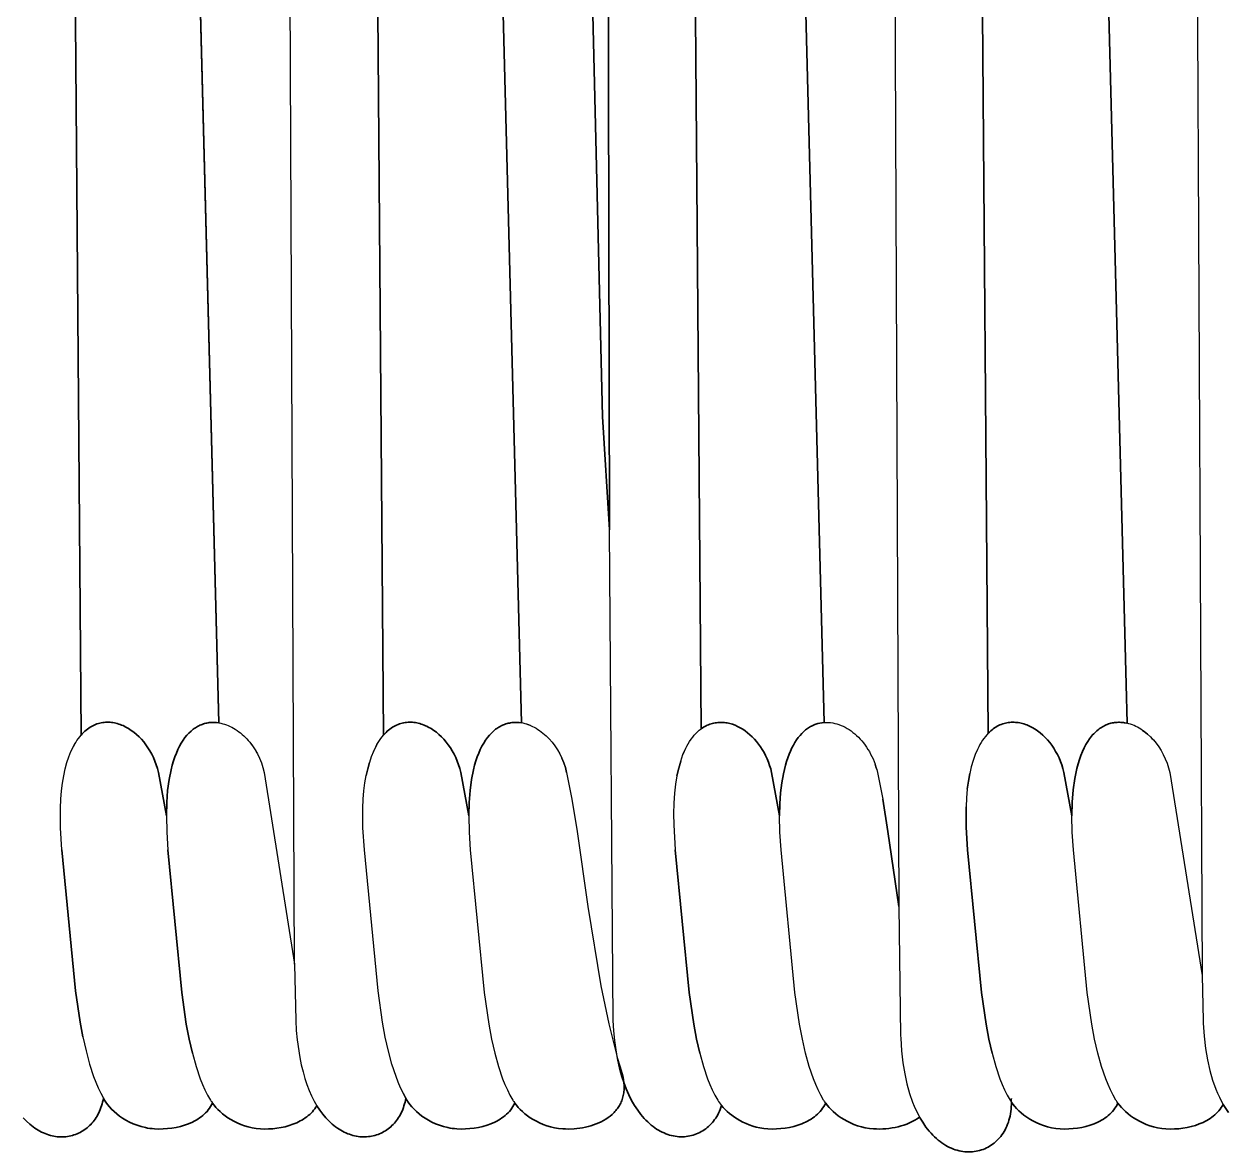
# Model space of a CAD drawing. Header units: millimetres. Extents: x 0 to 1881, y -1115 to 723.
# Drawn here: x 1607.8 to 1683.3, y -1090.5 to -1019.7 of the extents above; entities that cross this region are included whole.
import ezdxf

# ---------------------------------------------------------------- set-up
doc = ezdxf.new("R2010")
doc.units = ezdxf.units.MM
doc.layers.add('Blocks', color=7, linetype='Continuous')
doc.layers.add('Blocks$Inner', color=7, linetype='Continuous', lineweight=25, true_color=0x007f00)
doc.layers.add('Blocks$Outline', color=7, linetype='Continuous', lineweight=35, true_color=0xff3f3f)

# ---------------------------------------------------------------- blocks, each defined once
blk = doc.blocks.new('PK4 Lounge Chair Top')
at = {"layer": 'Blocks$Inner'}
for p, q in [((463.174, -373.018), (463.326, -373.027)), ((476.636, -373.307), (476.459, -373.222)), ((484.597, -374.494), (484.758, -374.738))]:
    blk.add_line(p, q, dxfattribs=at)
for points in [[(466.142, -375.554), (466.194, -375.701), (466.241, -375.852), (466.323, -376.161), (468.236, -388.214), (467.946, -327.163), (467.826, -257.209), (466.651, -172.429), (464.687, 57.311), (464.498, 81.263), (464.506, 81.496), (464.516, 81.607), (464.529, 81.716), (464.546, 81.821), (464.567, 81.923), (464.591, 82.021)], [(451.172, -397.861), (451.372, -398.072), (451.578, -398.262), (451.683, -398.349), (451.788, -398.431), (451.895, -398.508), (452.002, -398.579), (452.11, -398.646), (452.218, -398.707), (452.327, -398.763), (452.436, -398.814), (452.546, -398.861), (452.656, -398.902), (452.766, -398.939), (452.875, -398.971), (452.985, -398.998), (453.095, -399.02), (453.204, -399.038), (453.313, -399.051), (453.421, -399.06), (453.529, -399.064), (453.636, -399.064), (453.743, -399.06), (453.848, -399.051), (453.953, -399.037), (454.056, -399.02), (454.159, -398.998), (454.26, -398.972), (454.359, -398.942), (454.458, -398.908), (454.554, -398.87), (454.65, -398.828), (454.743, -398.782), (454.834, -398.732), (454.924, -398.679), (455.011, -398.621), (455.097, -398.56), (455.18, -398.495), (455.261, -398.426), (455.339, -398.354), (455.416, -398.279), (455.489, -398.2), (455.559, -398.117), (455.627, -398.031), (455.692, -397.942), (455.754, -397.849), (455.813, -397.753), (455.869, -397.654), (455.921, -397.551), (455.97, -397.446), (456.016, -397.337), (456.058, -397.226), (456.096, -397.111), (456.131, -396.994), (456.162, -396.874), (456.188, -396.75), (456.211, -396.624)], [(520.573, -373.071), (508.895, 78.233), (508.879, 78.888), (508.905, 79.501), (508.933, 79.792), (508.97, 80.073), (509.016, 80.343), (509.071, 80.604), (509.134, 80.854), (509.071, 80.604), (509.016, 80.343), (508.97, 80.073), (508.933, 79.792), (508.905, 79.501), (508.879, 78.888)], [(453.606, -381.033), (454.466, -389.883), (454.751, -391.858), (454.922, -392.785), (454.751, -391.858), (454.466, -389.883), (453.606, -381.033), (453.518, -379.648), (453.513, -378.412), (453.539, -377.849), (453.583, -377.32), (453.644, -376.826), (453.72, -376.366), (453.813, -375.939), (453.919, -375.544), (454.039, -375.181), (454.172, -374.848), (454.315, -374.546), (454.392, -374.406), (454.47, -374.273), (454.551, -374.147), (454.635, -374.028), (454.721, -373.917), (454.808, -373.812), (453.248, -175.76)], [(470.49, 79.631), (470.512, 79.343), (470.52, 79.045), (472.263, -175.76), (473.824, -373.808)], [(508.477, 79.003), (508.422, 79.284), (508.352, 79.554), (508.422, 79.284), (508.477, 79.003), (508.517, 78.711), (508.542, 78.408), (508.55, 78.094), (510.293, -176.711), (511.847, -373.697), (511.754, -373.797), (511.662, -373.905), (511.573, -374.02), (511.486, -374.142), (511.402, -374.273), (511.321, -374.411)], [(451.884, 77.86), (451.852, 77.502), (451.836, 77.127), (451.835, 76.737), (451.849, 76.332), (463.477, -373.047)], [(470.858, 77.336), (470.849, 77.012), (470.865, 76.332), (482.493, -373.047)], [(488.023, -360.921), (487.598, -353.794), (477.706, 57.507)], [(505.971, -325.984), (506.219, -384.591), (506.332, -392.693), (506.345, -392.86), (506.397, -393.658), (506.481, -394.403), (506.594, -395.096), (506.734, -395.738), (506.9, -396.331), (507.089, -396.876), (507.192, -397.13), (507.299, -397.373), (507.412, -397.604), (507.529, -397.823), (507.723, -398.148), (507.926, -398.444), (508.031, -398.582), (508.138, -398.713), (508.247, -398.838), (508.357, -398.955), (508.469, -399.067), (508.583, -399.171), (508.698, -399.269), (508.813, -399.361), (508.931, -399.447), (509.049, -399.526), (509.168, -399.599), (509.287, -399.665), (509.407, -399.726), (509.528, -399.781), (509.649, -399.829), (509.77, -399.872), (509.891, -399.909), (510.012, -399.94), (510.132, -399.966), (510.253, -399.986), (510.373, -400), (510.492, -400.009), (510.611, -400.012), (510.728, -400.01), (510.845, -400.002), (510.961, -399.99), (511.075, -399.972), (511.188, -399.949), (511.299, -399.921), (511.409, -399.887), (511.517, -399.849), (511.623, -399.806), (511.728, -399.759), (511.829, -399.706), (511.929, -399.649), (512.026, -399.587), (512.121, -399.521), (512.213, -399.45), (512.302, -399.374), (512.389, -399.295), (512.472, -399.211), (512.552, -399.122), (512.628, -399.03), (512.702, -398.933), (512.771, -398.833), (512.837, -398.728), (512.899, -398.62), (512.957, -398.507), (513.011, -398.391), (513.061, -398.271), (513.107, -398.147), (513.148, -398.02), (513.184, -397.889), (513.216, -397.755), (513.242, -397.617), (513.264, -397.476), (513.281, -397.332), (513.292, -397.184), (513.298, -397.034), (513.298, -396.88), (513.298, -396.851), (513.299, -396.823), (513.303, -396.768), (513.306, -396.712), (513.306, -396.683), (513.305, -396.669), (513.305, -396.667), (513.305, -396.665), (513.305, -396.662), (513.305, -396.66), (513.305, -396.658), (513.304, -396.656), (513.304, -396.654), (513.305, -396.669), (513.305, -396.674), (513.305, -396.676), (513.306, -396.678), (513.306, -396.68), (513.305, -396.682), (513.306, -396.683)], [(485.335, -376.161), (485.667, -377.846), (485.993, -379.871), (486.677, -384.579), (487.492, -389.574), (487.981, -391.957), (488.542, -394.144), (488.782, -394.939), (488.542, -394.144), (488.445, -393.592), (488.364, -393.012), (488.303, -392.397), (488.267, -391.742), (488.023, -360.921), (487.792, -257.209), (486.617, -172.429), (484.652, 57.413)], [(521.364, 57.165), (521.486, 57.14), (521.61, 57.122), (521.734, 57.112), (523.696, -172.429), (524.872, -257.209), (524.987, -325.04), (525.291, -388.928)], [(522.04, -373.928), (522.223, -374.121), (522.396, -374.33), (522.559, -374.554), (522.71, -374.791), (522.849, -375.042), (522.973, -375.305), (523.083, -375.579), (523.178, -375.865), (523.255, -376.161), (525.291, -388.928), (525.347, -391.742), (525.361, -391.91), (525.415, -392.739), (525.503, -393.512), (525.623, -394.23), (525.772, -394.894), (525.948, -395.504), (526.149, -396.061), (526.258, -396.32), (526.373, -396.567), (526.493, -396.801), (526.617, -397.022), (526.784, -397.288), (526.958, -397.535)], [(501.532, -373.021), (490.711, 45.152), (492.229, -175.76), (493.787, -373.429)], [(454.963, -373.648), (455.043, -373.574), (455.124, -373.504), (455.206, -373.439), (455.289, -373.379), (455.373, -373.324), (455.458, -373.273), (455.545, -373.227), (455.632, -373.185), (455.72, -373.148), (455.808, -373.116), (455.897, -373.087), (455.987, -373.063), (456.077, -373.044), (456.168, -373.028), (456.259, -373.017), (456.35, -373.009)], [(456.168, -373.028), (456.259, -373.017), (456.35, -373.009), (456.442, -373.006), (456.534, -373.007), (456.626, -373.011), (456.717, -373.02), (456.809, -373.032), (456.901, -373.048), (456.992, -373.068), (457.084, -373.092), (457.174, -373.119), (457.265, -373.149), (457.355, -373.184)], [(457.174, -373.119), (457.265, -373.149), (457.355, -373.184), (457.444, -373.221), (457.621, -373.307), (457.795, -373.405), (457.966, -373.516), (458.132, -373.64), (458.294, -373.775), (458.45, -373.921), (458.601, -374.079), (458.745, -374.247)], [(460.466, -375.991), (460.539, -375.705), (460.619, -375.435), (460.705, -375.18), (460.797, -374.942), (460.895, -374.718), (460.999, -374.51), (461.108, -374.316), (461.222, -374.137), (461.341, -373.973), (461.465, -373.822), (461.592, -373.685), (461.723, -373.561), (461.79, -373.505), (461.858, -373.451), (461.927, -373.401), (461.996, -373.354), (462.066, -373.31), (462.136, -373.27), (462.208, -373.233), (462.279, -373.198), (462.352, -373.167), (462.425, -373.139), (462.498, -373.114), (462.572, -373.091), (462.646, -373.072), (462.721, -373.056)], [(462.572, -373.091), (462.646, -373.072), (462.721, -373.056), (462.796, -373.043), (462.871, -373.032), (462.946, -373.024), (463.022, -373.019), (463.098, -373.017), (463.174, -373.018), (463.25, -373.021), (463.326, -373.027), (463.477, -373.047), (463.595, -373.069), (463.711, -373.097), (463.827, -373.131)], [(462.796, -373.043), (462.871, -373.032), (462.946, -373.024)], [(463.594, -373.069), (463.711, -373.097), (463.827, -373.131), (463.943, -373.171), (464.057, -373.216), (464.171, -373.267), (464.284, -373.323), (464.395, -373.384), (464.505, -373.451), (464.614, -373.523), (464.721, -373.599), (464.826, -373.68), (464.929, -373.767), (465.03, -373.857), (465.129, -373.953), (465.225, -374.052), (465.319, -374.156), (465.41, -374.265), (465.584, -374.493), (465.666, -374.613), (465.745, -374.737), (465.82, -374.865), (465.892, -374.996)], [(464.057, -373.216), (464.171, -373.267), (464.284, -373.323)], [(473.406, -374.402), (473.485, -374.269), (473.566, -374.143), (473.65, -374.024), (473.736, -373.913), (473.824, -373.808), (473.901, -373.724), (473.979, -373.645), (474.058, -373.571), (474.139, -373.501), (474.221, -373.437), (474.304, -373.377), (474.389, -373.322), (474.474, -373.271), (474.56, -373.225), (474.647, -373.184), (474.735, -373.147), (474.823, -373.114), (474.912, -373.086), (475.002, -373.062), (475.092, -373.043), (475.183, -373.027), (475.274, -373.016), (475.366, -373.009), (475.457, -373.006), (475.549, -373.006), (475.64, -373.011), (475.549, -373.006), (475.457, -373.006), (475.365, -373.009), (475.274, -373.016), (475.183, -373.027)], [(474.474, -373.271), (474.389, -373.322), (474.304, -373.377)], [(474.823, -373.114), (474.912, -373.086), (475.002, -373.062)], [(475.64, -373.011), (475.732, -373.02), (475.824, -373.032), (475.916, -373.048), (476.007, -373.068), (476.098, -373.092), (476.189, -373.119), (476.279, -373.15), (476.369, -373.184), (476.459, -373.222), (476.547, -373.263), (476.636, -373.307), (476.81, -373.406), (476.98, -373.517), (477.146, -373.64), (477.308, -373.776), (477.464, -373.922), (477.615, -374.08), (477.759, -374.248), (477.896, -374.426), (478.026, -374.613), (478.148, -374.81), (478.261, -375.016), (478.366, -375.23), (478.46, -375.452), (478.544, -375.681), (478.618, -375.918), (478.68, -376.161), (479.184, -378.885)], [(482.843, -373.132), (482.726, -373.098), (482.61, -373.07), (482.493, -373.047), (482.341, -373.027), (482.189, -373.018), (482.113, -373.017), (482.037, -373.019), (481.961, -373.024), (481.886, -373.032), (481.811, -373.042), (481.736, -373.056), (481.661, -373.072), (481.587, -373.091), (481.513, -373.113), (481.439, -373.138), (481.366, -373.166), (481.294, -373.197), (481.222, -373.232), (481.151, -373.269), (481.08, -373.309), (481.01, -373.353), (480.941, -373.4), (480.872, -373.45), (480.804, -373.503), (480.737, -373.56), (480.671, -373.62), (480.606, -373.683), (480.479, -373.82), (480.355, -373.971), (480.236, -374.136), (480.122, -374.315), (480.012, -374.508), (479.908, -374.717), (479.81, -374.94), (479.718, -375.179), (479.632, -375.433), (479.552, -375.703), (479.479, -375.989), (479.356, -376.611), (479.264, -377.299), (479.206, -378.057), (479.184, -378.885), (479.202, -379.91), (479.274, -381.033), (480.145, -389.992), (480.437, -391.985), (480.614, -392.918), (480.816, -393.802), (481.047, -394.633), (481.31, -395.406), (481.455, -395.768), (481.61, -396.115), (481.774, -396.444), (481.948, -396.756), (481.978, -396.803), (482.011, -396.851), (482.082, -396.949), (482.182, -397.079), (482.295, -397.212), (482.422, -397.345), (482.56, -397.477), (482.711, -397.608), (482.874, -397.735), (483.049, -397.859), (483.235, -397.976), (483.432, -398.087), (483.639, -398.189), (483.857, -398.282), (484.085, -398.364), (484.323, -398.434), (484.571, -398.49), (484.828, -398.532), (485.094, -398.559), (485.271, -398.567), (485.449, -398.57), (485.807, -398.556), (485.986, -398.54), (486.165, -398.518), (486.343, -398.49), (486.518, -398.455), (486.692, -398.414), (486.863, -398.367), (487.031, -398.313), (487.195, -398.252), (487.355, -398.186), (487.511, -398.113), (487.661, -398.033), (487.805, -397.947), (487.944, -397.854), (488.075, -397.754), (488.2, -397.648), (488.317, -397.535), (488.372, -397.476), (488.425, -397.415), (488.476, -397.353), (488.525, -397.289), (488.571, -397.223), (488.615, -397.156), (488.657, -397.087), (488.696, -397.016), (488.733, -396.943), (488.767, -396.869), (488.798, -396.793), (488.826, -396.715), (488.852, -396.635), (488.875, -396.554), (488.895, -396.471), (488.912, -396.386), (488.926, -396.3), (488.937, -396.211), (488.944, -396.121), (488.948, -396.03), (488.949, -395.936), (488.947, -395.841), (488.932, -395.645), (488.809, -395.288), (488.697, -394.91), (488.615, -394.536), (488.542, -394.144)], [(481.661, -373.072), (481.736, -373.055), (481.811, -373.042)], [(483.072, -373.217), (482.958, -373.172), (482.842, -373.132), (482.958, -373.172), (483.072, -373.217), (483.186, -373.268), (483.298, -373.324), (483.41, -373.386), (483.52, -373.452), (483.628, -373.524)], [(492.89, -374.513), (492.978, -374.356), (493.07, -374.209), (493.164, -374.071), (493.261, -373.942), (493.362, -373.822), (493.464, -373.711), (493.57, -373.608), (493.677, -373.514), (493.787, -373.429), (493.864, -373.375), (493.941, -373.325), (494.019, -373.279), (494.098, -373.237), (494.178, -373.199), (494.259, -373.164), (494.34, -373.133), (494.421, -373.106), (494.503, -373.082), (494.586, -373.062), (494.669, -373.046), (494.752, -373.033)], [(494.098, -373.237), (494.178, -373.199), (494.259, -373.164)], [(494.503, -373.082), (494.586, -373.062), (494.669, -373.046), (494.752, -373.033), (494.836, -373.023), (494.919, -373.017), (495.003, -373.015), (495.088, -373.015), (495.172, -373.019), (495.256, -373.026), (495.34, -373.037), (495.424, -373.05), (495.508, -373.067), (495.592, -373.087), (495.758, -373.135), (495.924, -373.196), (496.087, -373.268), (496.248, -373.351), (496.406, -373.445), (496.562, -373.55), (496.713, -373.665), (496.861, -373.79), (497.004, -373.924), (497.142, -374.068), (497.275, -374.22), (497.403, -374.381), (497.524, -374.55), (497.639, -374.728), (497.746, -374.912), (497.846, -375.104), (497.939, -375.303), (498.023, -375.508), (498.098, -375.72), (498.164, -375.937), (498.221, -376.161), (498.725, -378.885)], [(494.834, -396.756), (494.886, -396.838), (494.945, -396.922), (495.079, -397.095), (495.186, -397.218), (495.304, -397.342), (495.432, -397.465), (495.572, -397.587), (495.721, -397.706), (495.881, -397.822), (496.05, -397.933), (496.229, -398.039), (496.418, -398.138), (496.615, -398.229), (496.822, -398.312), (497.037, -398.385), (497.26, -398.447), (497.492, -398.497), (497.732, -398.535), (497.979, -398.559), (498.25, -398.569), (498.524, -398.566), (498.799, -398.548), (499.072, -398.515), (499.343, -398.468), (499.61, -398.406), (499.869, -398.33), (500.121, -398.238), (500.244, -398.186), (500.363, -398.131), (500.479, -398.072), (500.593, -398.009), (500.703, -397.942), (500.809, -397.871), (500.912, -397.797), (501.01, -397.718), (501.104, -397.636), (501.194, -397.55), (501.278, -397.46), (501.358, -397.365), (501.432, -397.267), (501.501, -397.165), (501.565, -397.059), (501.622, -396.949), (501.552, -396.851), (501.519, -396.803), (501.489, -396.756), (501.315, -396.444), (501.151, -396.115), (500.996, -395.768), (500.851, -395.406), (500.588, -394.633), (500.357, -393.802), (500.155, -392.918), (499.978, -391.985), (499.686, -389.992), (498.815, -381.033), (498.742, -379.91), (498.725, -378.885), (498.743, -378.139), (498.79, -377.45), (498.865, -376.817), (498.965, -376.238), (499.09, -375.713), (499.161, -375.469), (499.237, -375.238), (499.318, -375.02), (499.404, -374.815), (499.495, -374.621), (499.59, -374.439), (499.69, -374.27), (499.793, -374.111), (499.9, -373.965), (500.011, -373.829), (500.125, -373.705), (500.242, -373.592), (500.362, -373.489), (500.484, -373.397), (500.609, -373.316), (500.672, -373.279), (500.736, -373.244), (500.865, -373.183), (500.996, -373.131)], [(495.592, -373.087), (495.675, -373.11), (495.758, -373.135)], [(500.242, -373.592), (500.362, -373.489), (500.484, -373.397), (500.609, -373.316), (500.736, -373.244), (500.865, -373.183), (500.931, -373.156), (500.996, -373.131), (501.128, -373.09), (501.262, -373.057), (501.397, -373.034), (501.532, -373.021), (501.665, -373.016), (501.798, -373.019), (501.93, -373.031), (502.063, -373.05), (502.196, -373.077), (502.328, -373.112), (502.459, -373.154), (502.589, -373.204), (502.718, -373.26), (502.845, -373.324), (502.972, -373.394), (503.096, -373.471), (503.218, -373.554), (503.338, -373.644), (503.456, -373.74), (503.57, -373.842), (503.682, -373.95), (503.792, -374.064), (503.897, -374.183), (503.999, -374.307), (504.098, -374.437), (504.192, -374.571), (504.283, -374.711)], [(502.718, -373.26), (502.845, -373.324), (502.972, -373.394)], [(511.847, -373.697), (511.924, -373.621), (512.003, -373.55), (512.082, -373.483), (512.163, -373.421), (512.244, -373.364), (512.327, -373.311), (512.411, -373.263), (512.495, -373.218), (512.58, -373.179), (512.666, -373.143), (512.753, -373.112), (512.841, -373.085), (512.928, -373.062), (513.017, -373.043)], [(512.841, -373.085), (512.928, -373.062), (513.017, -373.043), (513.106, -373.028), (513.195, -373.017), (513.284, -373.01), (513.374, -373.007), (513.463, -373.007), (513.553, -373.012), (513.643, -373.02), (513.733, -373.032), (513.823, -373.047), (513.912, -373.066), (514.001, -373.088), (514.09, -373.114), (514.179, -373.144), (514.267, -373.176), (514.442, -373.252), (514.614, -373.34), (514.783, -373.44), (514.949, -373.553), (515.11, -373.677), (515.267, -373.812), (515.419, -373.958), (515.565, -374.115), (515.705, -374.281), (515.838, -374.457), (515.964, -374.642), (516.082, -374.836), (516.192, -375.038), (516.293, -375.248), (516.385, -375.466), (516.467, -375.691), (516.539, -375.923), (516.599, -376.161), (517.104, -378.885)], [(513.195, -373.017), (513.284, -373.01), (513.374, -373.007), (513.463, -373.007)], [(518.344, -373.88), (518.408, -373.804), (518.474, -373.732), (518.541, -373.664), (518.608, -373.599), (518.677, -373.538), (518.746, -373.48), (518.817, -373.426), (518.888, -373.375), (518.96, -373.328), (519.032, -373.284), (519.106, -373.244), (519.18, -373.207), (519.254, -373.173)], [(519.79, -373.026), (519.712, -373.037), (519.635, -373.052), (519.558, -373.07), (519.481, -373.091), (519.405, -373.115), (519.329, -373.142), (519.254, -373.173), (519.18, -373.207), (519.106, -373.244)], [(519.481, -373.091), (519.558, -373.07), (519.635, -373.052), (519.712, -373.037), (519.79, -373.026), (519.868, -373.017), (519.946, -373.012), (520.024, -373.009)], [(521.848, -373.75), (521.75, -373.668), (521.649, -373.59), (521.547, -373.517), (521.443, -373.448), (521.338, -373.384), (521.231, -373.324), (521.124, -373.269), (521.015, -373.219), (520.906, -373.175), (520.796, -373.135), (520.685, -373.1), (520.573, -373.071), (520.417, -373.039), (520.338, -373.028), (520.259, -373.019), (520.181, -373.013), (520.103, -373.009), (520.024, -373.009), (519.946, -373.012), (519.868, -373.017)], [(454.808, -373.812), (454.885, -373.728), (454.963, -373.648), (455.043, -373.574), (455.124, -373.504)], [(458.451, -373.921), (458.601, -374.079), (458.746, -374.247), (458.883, -374.425), (459.013, -374.613), (459.135, -374.81), (459.248, -375.015), (459.353, -375.23), (459.447, -375.452), (459.532, -375.681), (459.605, -375.917), (459.667, -376.161), (460.172, -378.885), (460.189, -379.91), (460.261, -381.033), (461.132, -389.992), (461.425, -391.985), (461.602, -392.918), (461.804, -393.802), (462.035, -394.633), (462.298, -395.406), (462.443, -395.768), (462.597, -396.115), (462.761, -396.444), (462.936, -396.756), (462.965, -396.803), (462.998, -396.851), (463.069, -396.949), (463.169, -397.079), (463.283, -397.212), (463.409, -397.345), (463.548, -397.477), (463.698, -397.608), (463.862, -397.735), (464.036, -397.859), (464.222, -397.976), (464.419, -398.087), (464.626, -398.189), (464.844, -398.282), (465.073, -398.364), (465.311, -398.434), (465.558, -398.49), (465.815, -398.532), (466.081, -398.559), (466.339, -398.569), (466.6, -398.567), (466.862, -398.551), (467.123, -398.522), (467.381, -398.48), (467.636, -398.424), (467.886, -398.355), (468.129, -398.272), (468.363, -398.176), (468.587, -398.065), (468.695, -398.005), (468.799, -397.941), (468.901, -397.874), (468.999, -397.803), (469.093, -397.729), (469.183, -397.651), (469.269, -397.569), (469.351, -397.484), (469.429, -397.395), (469.502, -397.303), (469.57, -397.207), (469.633, -397.108)], [(464.395, -373.384), (464.505, -373.451), (464.614, -373.523)], [(465.03, -373.857), (465.225, -374.052), (465.41, -374.265), (465.498, -374.377), (465.584, -374.493), (465.745, -374.737), (465.892, -374.996), (466.025, -375.269), (466.142, -375.554), (466.241, -375.852)], [(480.606, -373.683), (480.737, -373.56), (480.872, -373.45), (480.941, -373.4)], [(483.41, -373.386), (483.52, -373.452), (483.628, -373.524), (483.735, -373.6), (483.84, -373.682), (483.943, -373.768), (484.044, -373.859), (484.239, -374.054), (484.423, -374.266), (484.597, -374.494), (484.679, -374.614), (484.758, -374.738), (484.905, -374.997), (485.038, -375.269), (485.154, -375.555), (485.254, -375.852), (485.335, -376.161), (485.254, -375.852), (485.154, -375.555), (485.038, -375.269)], [(484.044, -373.859), (484.142, -373.954), (484.239, -374.054)], [(492.274, -376.371), (492.38, -375.886), (492.505, -375.443), (492.648, -375.041), (492.725, -374.855), (492.806, -374.679), (492.89, -374.513), (492.978, -374.356), (493.07, -374.209), (493.164, -374.071), (493.262, -373.942)], [(511.573, -374.02), (511.486, -374.142), (511.402, -374.273), (511.321, -374.411), (511.242, -374.556), (511.166, -374.71), (511.024, -375.041)], [(515.11, -373.677), (514.949, -373.553), (514.783, -373.44)], [(517.495, -375.619), (517.579, -375.345), (517.67, -375.088), (517.768, -374.847), (517.872, -374.622), (517.982, -374.413), (518.098, -374.22), (518.218, -374.043), (518.344, -373.88), (518.408, -373.804), (518.474, -373.732), (518.608, -373.599)], [(521.547, -373.517), (521.649, -373.59), (521.848, -373.75), (522.04, -373.928), (522.133, -374.022), (522.223, -374.121), (522.397, -374.33), (522.559, -374.554), (522.71, -374.791), (522.849, -375.042)], [(454.392, -374.406), (454.316, -374.546), (454.171, -374.848)], [(473.186, -374.844), (473.33, -374.542), (473.406, -374.402), (473.33, -374.542), (473.256, -374.689), (473.186, -374.844), (473.053, -375.177), (472.933, -375.54), (472.826, -375.935), (472.734, -376.362)], [(478.026, -374.613), (477.896, -374.426), (477.759, -374.248), (477.615, -374.08)], [(480.012, -374.508), (479.908, -374.717), (479.81, -374.94)], [(492.806, -374.679), (492.725, -374.855), (492.648, -375.041)], [(497.639, -374.728), (497.746, -374.912), (497.846, -375.104)], [(499.318, -375.02), (499.404, -374.815), (499.495, -374.621)], [(503.897, -374.183), (503.999, -374.307), (504.098, -374.437), (504.193, -374.571), (504.283, -374.711), (504.369, -374.855), (504.45, -375.004), (504.527, -375.157), (504.599, -375.315), (504.666, -375.476), (504.727, -375.642), (504.783, -375.811), (504.832, -375.984), (504.782, -375.811), (504.727, -375.642)], [(511.242, -374.556), (511.166, -374.71), (511.023, -375.041), (510.894, -375.406), (510.779, -375.803), (510.678, -376.236), (510.594, -376.704), (510.527, -377.207), (510.478, -377.748), (510.448, -378.326), (510.449, -379.6), (510.538, -381.033), (511.41, -389.992), (511.702, -391.985), (511.879, -392.918), (512.081, -393.802), (511.879, -392.918), (511.702, -391.985), (511.41, -389.992), (510.538, -381.033), (510.449, -379.6), (510.448, -378.326)], [(459.353, -375.23), (459.447, -375.452), (459.532, -375.681)], [(460.172, -378.885), (460.193, -378.057), (460.251, -377.3), (460.343, -376.612), (460.466, -375.991), (460.539, -375.705), (460.619, -375.435)], [(468.236, -388.214), (468.301, -391.742), (468.336, -392.374), (468.393, -392.968), (468.561, -394.067), (468.655, -394.53), (468.762, -394.97), (468.88, -395.386), (469.01, -395.778), (469.15, -396.146), (469.301, -396.491), (469.462, -396.811), (469.633, -397.108), (469.814, -397.384), (470.002, -397.639), (470.197, -397.87), (470.398, -398.08), (470.5, -398.177), (470.603, -398.269), (470.708, -398.355), (470.813, -398.437), (470.919, -398.513), (471.026, -398.583), (471.134, -398.649), (471.242, -398.71), (471.351, -398.766), (471.46, -398.817), (471.569, -398.863), (471.679, -398.904), (471.788, -398.94), (471.898, -398.971), (472.008, -398.998), (472.117, -399.021), (472.226, -399.038), (472.334, -399.051), (472.443, -399.06), (472.55, -399.064), (472.657, -399.063), (472.763, -399.058), (472.868, -399.049), (472.973, -399.036), (473.076, -399.018), (473.178, -398.996), (473.279, -398.971), (473.378, -398.94), (473.476, -398.906), (473.572, -398.868), (473.667, -398.826), (473.76, -398.78), (473.852, -398.73), (473.941, -398.677), (474.028, -398.619), (474.113, -398.558), (474.196, -398.494), (474.277, -398.425), (474.355, -398.353), (474.431, -398.278), (474.504, -398.199), (474.575, -398.116), (474.642, -398.031), (474.707, -397.941), (474.769, -397.849), (474.828, -397.753), (474.883, -397.654), (474.936, -397.552), (474.985, -397.447), (475.03, -397.339), (475.072, -397.228), (475.11, -397.113), (475.145, -396.996), (475.176, -396.876), (475.202, -396.753), (475.225, -396.628), (475.057, -396.313), (474.899, -395.981), (474.75, -395.633), (474.61, -395.269), (474.355, -394.497), (474.132, -393.668), (473.936, -392.788), (473.764, -391.861), (473.479, -389.885), (472.619, -381.033), (472.531, -379.647), (472.526, -378.41), (472.552, -377.846), (472.595, -377.317), (472.656, -376.823), (472.734, -376.362), (472.826, -375.935), (472.933, -375.54)], [(492.505, -375.443), (492.38, -375.886), (492.274, -376.371), (492.187, -376.899), (492.122, -377.471), (492.079, -378.088), (492.06, -378.752), (492.066, -379.463), (492.16, -381.033), (493.031, -389.992), (493.323, -391.985), (493.5, -392.918), (493.702, -393.802), (493.933, -394.633), (494.196, -395.406), (494.341, -395.768), (494.495, -396.115), (494.659, -396.444), (494.834, -396.756), (494.886, -396.838), (494.945, -396.922)], [(498.023, -375.508), (498.098, -375.72), (498.164, -375.937)], [(518.736, -393.802), (518.534, -392.918), (518.357, -391.985), (518.065, -389.992), (517.194, -381.033), (517.121, -379.91), (517.104, -378.885), (517.127, -378.03), (517.189, -377.251), (517.286, -376.545), (517.348, -376.219), (517.418, -375.911), (517.495, -375.619), (517.579, -375.345), (517.67, -375.088)], [(504.832, -375.984), (504.876, -376.161), (505.209, -377.848), (505.535, -379.876), (506.219, -384.591), (505.535, -379.876), (505.209, -377.848)], [(510.527, -377.207), (510.594, -376.704), (510.678, -376.236)], [(516.467, -375.691), (516.539, -375.923), (516.599, -376.161)], [(453.518, -379.648), (453.513, -378.412), (453.539, -377.849)], [(461.804, -393.802), (461.602, -392.918), (461.425, -391.985), (461.133, -389.992), (460.261, -381.033)], [(479.274, -381.033), (480.145, -389.992), (480.437, -391.985), (480.614, -392.918), (480.816, -393.802)], [(493.702, -393.802), (493.5, -392.918), (493.323, -391.985), (493.031, -389.992), (492.16, -381.033)], [(500.357, -393.802), (500.155, -392.918), (499.978, -391.985), (499.686, -389.992), (498.815, -381.033)], [(512.081, -393.802), (512.312, -394.633), (512.575, -395.406), (512.72, -395.768), (512.874, -396.115), (513.038, -396.444), (513.213, -396.756), (513.298, -396.88), (513.394, -397.013), (513.505, -397.149), (513.629, -397.286), (513.767, -397.424), (513.918, -397.56), (514.083, -397.693), (514.259, -397.822), (514.448, -397.945), (514.648, -398.061), (514.86, -398.169), (515.084, -398.267), (515.318, -398.353), (515.563, -398.427), (515.818, -398.487), (516.084, -398.531), (516.358, -398.559), (516.629, -398.569), (516.903, -398.566), (517.178, -398.548), (517.451, -398.515), (517.722, -398.468), (517.989, -398.406), (518.248, -398.33), (518.5, -398.238), (518.742, -398.131), (518.858, -398.072), (518.972, -398.009), (519.082, -397.942), (519.188, -397.871), (519.291, -397.797), (519.389, -397.718), (519.483, -397.636), (519.573, -397.55), (519.657, -397.46), (519.737, -397.365), (519.811, -397.267), (519.88, -397.165), (519.944, -397.059), (520.001, -396.949), (519.931, -396.851), (519.898, -396.803), (519.868, -396.756), (519.694, -396.444), (519.529, -396.115), (519.375, -395.768), (519.23, -395.406), (518.967, -394.633), (518.736, -393.802), (518.534, -392.918), (518.357, -391.985), (518.065, -389.992), (517.194, -381.033)], [(454.922, -392.785), (455.118, -393.665), (455.342, -394.493), (455.596, -395.266), (455.736, -395.63), (455.885, -395.978), (456.043, -396.31), (456.211, -396.624), (456.28, -396.756), (456.322, -396.824), (456.368, -396.893), (456.473, -397.035), (456.593, -397.179), (456.729, -397.325), (456.88, -397.47), (457.046, -397.613), (457.227, -397.753), (457.421, -397.887), (457.629, -398.013), (457.849, -398.131), (458.083, -398.238), (458.328, -398.334), (458.586, -398.415), (458.855, -398.48), (458.994, -398.507), (459.135, -398.529), (459.279, -398.546), (459.426, -398.559), (459.697, -398.569), (459.971, -398.566), (460.245, -398.548), (460.519, -398.515), (460.79, -398.468), (461.056, -398.406), (461.316, -398.33), (461.568, -398.238), (461.81, -398.131), (461.926, -398.072), (462.039, -398.009), (462.15, -397.942), (462.256, -397.871), (462.358, -397.797), (462.457, -397.718), (462.551, -397.636), (462.64, -397.55), (462.725, -397.46), (462.805, -397.365), (462.879, -397.267), (462.948, -397.165), (463.011, -397.059), (463.069, -396.949)], [(488.615, -394.536), (488.653, -394.727), (488.697, -394.91), (488.809, -395.288), (488.932, -395.645), (489.083, -396.049), (489.247, -396.426), (489.422, -396.775), (489.608, -397.098), (489.802, -397.394), (490.005, -397.664), (490.215, -397.909), (490.322, -398.022), (490.431, -398.129), (490.541, -398.23), (490.653, -398.324), (490.766, -398.413), (490.879, -398.495), (490.994, -398.572), (491.109, -398.643), (491.225, -398.708), (491.342, -398.767), (491.458, -398.82), (491.576, -398.868), (491.693, -398.911), (491.811, -398.948), (491.928, -398.979), (492.045, -399.005), (492.162, -399.026), (492.279, -399.041), (492.394, -399.052), (492.51, -399.057), (492.624, -399.057), (492.738, -399.052), (492.851, -399.042), (492.962, -399.027), (493.072, -399.007), (493.181, -398.982), (493.289, -398.953), (493.395, -398.918), (493.499, -398.88), (493.601, -398.836), (493.701, -398.788), (493.8, -398.736), (493.896, -398.679), (493.99, -398.618), (494.081, -398.553), (494.17, -398.483), (494.256, -398.409), (494.339, -398.331), (494.42, -398.249), (494.497, -398.163), (494.571, -398.073), (494.642, -397.979), (494.71, -397.882), (494.774, -397.78), (494.835, -397.675), (494.892, -397.566), (494.945, -397.454), (494.994, -397.337), (495.039, -397.218), (495.079, -397.095)], [(488.697, -394.91), (488.787, -394.958), (488.839, -395.138), (488.88, -395.311), (488.91, -395.48), (488.932, -395.645)], [(474.899, -395.981), (475.057, -396.313), (475.225, -396.628), (475.293, -396.756), (475.335, -396.824), (475.381, -396.893), (475.486, -397.035), (475.606, -397.179), (475.742, -397.325), (475.893, -397.47), (476.059, -397.613), (476.239, -397.753), (476.434, -397.887), (476.641, -398.013), (476.862, -398.131), (477.095, -398.238), (477.341, -398.334), (477.599, -398.415), (477.868, -398.48), (478.007, -398.507), (478.148, -398.529), (478.292, -398.546), (478.439, -398.559), (478.71, -398.569), (478.983, -398.566), (479.258, -398.548), (479.531, -398.515), (479.802, -398.468), (480.069, -398.406), (480.329, -398.33), (480.58, -398.238), (480.822, -398.131), (480.939, -398.072), (481.052, -398.009), (481.162, -397.942), (481.268, -397.871), (481.371, -397.797), (481.469, -397.718), (481.563, -397.636), (481.653, -397.55), (481.737, -397.46), (481.817, -397.365), (481.892, -397.267), (481.961, -397.165), (482.024, -397.059), (482.082, -396.949)], [(501.622, -396.949), (501.723, -397.079), (501.836, -397.212), (501.962, -397.345), (502.101, -397.477), (502.252, -397.608), (502.415, -397.735), (502.589, -397.859), (502.775, -397.976), (502.972, -398.086), (503.18, -398.189), (503.398, -398.282), (503.626, -398.364), (503.864, -398.434), (504.112, -398.49), (504.369, -398.532), (504.635, -398.559), (504.826, -398.568), (505.019, -398.57), (505.213, -398.564), (505.407, -398.552), (505.601, -398.532), (505.794, -398.505), (505.985, -398.47), (506.174, -398.428), (506.36, -398.379), (506.543, -398.322), (506.721, -398.258), (506.895, -398.187), (507.063, -398.107), (507.225, -398.02), (507.381, -397.926), (507.529, -397.823)], [(520.001, -396.949), (520.101, -397.079), (520.215, -397.212), (520.341, -397.345), (520.48, -397.477), (520.631, -397.608), (520.794, -397.735), (520.968, -397.859), (521.154, -397.976), (521.351, -398.086), (521.559, -398.189), (521.777, -398.282), (522.005, -398.364), (522.243, -398.434), (522.491, -398.49), (522.748, -398.532), (523.014, -398.559), (523.279, -398.569), (523.547, -398.566), (523.816, -398.549), (524.083, -398.518), (524.349, -398.474), (524.61, -398.415), (524.866, -398.341), (525.113, -398.254), (525.234, -398.205), (525.352, -398.152), (525.467, -398.095), (525.579, -398.035), (525.688, -397.971), (525.794, -397.904), (525.896, -397.832), (525.994, -397.757), (526.089, -397.679), (526.179, -397.596), (526.264, -397.51), (526.345, -397.42), (526.421, -397.326), (526.492, -397.228), (526.557, -397.127), (526.617, -397.022)]]:
    blk.add_lwpolyline(points, dxfattribs=at)
at = {"layer": 'Blocks$Outline'}
for points in [[(526.958, -397.535), (526.784, -397.288), (526.617, -397.022), (526.557, -397.127), (526.492, -397.228), (526.421, -397.326), (526.345, -397.42), (526.264, -397.51), (526.179, -397.596), (526.089, -397.679), (525.994, -397.757), (525.896, -397.832), (525.794, -397.904), (525.688, -397.971), (525.579, -398.035), (525.467, -398.095), (525.352, -398.152), (525.234, -398.205), (525.113, -398.254), (524.866, -398.341), (524.61, -398.415), (524.349, -398.474), (524.083, -398.518), (523.816, -398.549), (523.547, -398.566), (523.279, -398.569), (523.014, -398.559), (522.748, -398.532), (522.491, -398.49), (522.243, -398.434), (522.005, -398.364), (521.777, -398.282), (521.559, -398.189), (521.351, -398.086), (521.154, -397.976), (520.968, -397.859), (520.794, -397.735), (520.631, -397.608), (520.48, -397.477), (520.341, -397.345), (520.215, -397.212), (520.101, -397.079), (520.001, -396.949), (519.944, -397.059), (519.88, -397.165), (519.811, -397.267), (519.737, -397.365), (519.657, -397.46), (519.573, -397.55), (519.483, -397.636), (519.389, -397.718), (519.291, -397.797), (519.188, -397.871), (519.082, -397.942), (518.972, -398.009), (518.858, -398.072), (518.742, -398.131), (518.5, -398.238), (518.248, -398.33), (517.989, -398.406), (517.722, -398.468), (517.451, -398.515), (517.178, -398.548), (516.903, -398.566), (516.629, -398.569), (516.358, -398.559), (516.084, -398.531), (515.818, -398.487), (515.563, -398.427), (515.318, -398.353), (515.084, -398.267), (514.86, -398.169), (514.648, -398.061), (514.448, -397.945), (514.259, -397.822), (514.083, -397.693), (513.918, -397.56), (513.767, -397.424), (513.629, -397.286), (513.505, -397.149), (513.394, -397.013), (513.298, -396.88), (513.298, -397.034), (513.292, -397.184), (513.281, -397.332), (513.264, -397.476), (513.242, -397.617), (513.216, -397.755), (513.184, -397.889), (513.148, -398.02), (513.107, -398.147), (513.061, -398.271), (513.011, -398.391), (512.957, -398.507), (512.899, -398.62), (512.837, -398.728), (512.771, -398.833), (512.702, -398.933), (512.628, -399.03), (512.552, -399.122), (512.472, -399.211), (512.389, -399.295), (512.302, -399.374), (512.213, -399.45), (512.121, -399.521), (512.026, -399.587), (511.929, -399.649), (511.829, -399.706), (511.728, -399.759), (511.623, -399.806), (511.517, -399.849), (511.409, -399.887), (511.299, -399.921), (511.188, -399.949), (511.075, -399.972), (510.961, -399.99), (510.845, -400.002), (510.728, -400.01), (510.611, -400.012), (510.492, -400.009), (510.373, -400), (510.253, -399.986), (510.132, -399.966), (510.012, -399.94), (509.891, -399.909), (509.77, -399.872), (509.649, -399.829), (509.528, -399.781), (509.407, -399.726), (509.287, -399.665), (509.168, -399.599), (509.049, -399.526), (508.931, -399.447), (508.813, -399.361), (508.698, -399.269), (508.583, -399.171), (508.469, -399.067), (508.357, -398.955), (508.247, -398.838), (508.138, -398.713), (508.031, -398.582), (507.926, -398.444), (507.723, -398.148), (507.529, -397.823), (507.381, -397.926), (507.225, -398.02), (507.063, -398.107), (506.895, -398.187), (506.721, -398.258), (506.543, -398.322), (506.36, -398.379), (506.174, -398.428), (505.985, -398.47), (505.794, -398.505), (505.601, -398.532), (505.407, -398.552), (505.213, -398.564), (505.019, -398.57), (504.826, -398.568), (504.635, -398.559), (504.369, -398.532), (504.112, -398.49), (503.864, -398.434), (503.626, -398.364), (503.398, -398.282), (503.18, -398.189), (502.972, -398.086), (502.775, -397.976), (502.589, -397.859), (502.415, -397.735), (502.252, -397.608), (502.101, -397.477), (501.962, -397.345), (501.836, -397.212), (501.723, -397.079), (501.622, -396.949), (501.565, -397.059), (501.501, -397.165), (501.432, -397.267), (501.358, -397.365), (501.278, -397.46), (501.194, -397.55), (501.104, -397.636), (501.01, -397.718), (500.912, -397.797), (500.809, -397.871), (500.703, -397.942), (500.593, -398.009), (500.479, -398.072), (500.363, -398.131), (500.244, -398.186), (500.121, -398.238), (499.869, -398.33), (499.61, -398.406), (499.343, -398.468), (499.072, -398.515), (498.799, -398.548), (498.524, -398.566), (498.25, -398.569), (497.979, -398.559), (497.732, -398.535), (497.492, -398.497), (497.26, -398.447), (497.037, -398.385), (496.822, -398.312), (496.615, -398.229), (496.418, -398.138), (496.229, -398.039), (496.05, -397.933), (495.881, -397.822), (495.721, -397.706), (495.572, -397.587), (495.432, -397.465), (495.304, -397.342), (495.186, -397.218), (495.079, -397.095), (495.039, -397.218), (494.994, -397.337), (494.945, -397.454), (494.892, -397.566), (494.835, -397.675), (494.774, -397.78), (494.71, -397.882), (494.642, -397.979), (494.571, -398.073), (494.497, -398.163), (494.42, -398.249), (494.339, -398.331), (494.256, -398.409), (494.17, -398.483), (494.081, -398.553), (493.99, -398.618), (493.896, -398.679), (493.8, -398.736), (493.701, -398.788), (493.601, -398.836), (493.499, -398.88), (493.395, -398.918), (493.289, -398.953), (493.181, -398.982), (493.072, -399.007), (492.962, -399.027), (492.851, -399.042), (492.738, -399.052), (492.624, -399.057), (492.51, -399.057), (492.394, -399.052), (492.279, -399.041), (492.162, -399.026), (492.045, -399.005), (491.928, -398.979), (491.811, -398.948), (491.693, -398.911), (491.576, -398.868), (491.458, -398.82), (491.342, -398.767), (491.225, -398.708), (491.109, -398.643), (490.994, -398.572), (490.879, -398.495), (490.766, -398.413), (490.653, -398.324), (490.541, -398.23), (490.431, -398.129), (490.322, -398.022), (490.215, -397.909), (490.005, -397.664), (489.802, -397.394), (489.608, -397.098), (489.422, -396.775), (489.247, -396.426), (489.083, -396.049), (488.932, -395.645), (488.947, -395.841), (488.949, -395.936), (488.948, -396.03), (488.944, -396.121), (488.937, -396.211), (488.926, -396.3), (488.912, -396.386), (488.895, -396.471), (488.875, -396.554), (488.852, -396.635), (488.826, -396.715), (488.798, -396.793), (488.767, -396.869), (488.733, -396.943), (488.696, -397.016), (488.657, -397.087), (488.615, -397.156), (488.571, -397.223), (488.525, -397.289), (488.476, -397.353), (488.425, -397.415), (488.372, -397.476), (488.317, -397.535), (488.2, -397.648), (488.075, -397.754), (487.944, -397.854), (487.805, -397.947), (487.661, -398.033), (487.511, -398.113), (487.355, -398.186), (487.195, -398.252), (487.031, -398.313), (486.863, -398.367), (486.692, -398.414), (486.518, -398.455), (486.343, -398.49), (486.165, -398.518), (485.986, -398.54), (485.807, -398.556), (485.449, -398.57), (485.271, -398.567), (485.094, -398.559), (484.828, -398.532), (484.571, -398.49), (484.323, -398.434), (484.085, -398.364), (483.857, -398.282), (483.639, -398.189), (483.432, -398.087), (483.235, -397.976), (483.049, -397.859), (482.874, -397.735), (482.711, -397.608), (482.56, -397.477), (482.422, -397.345), (482.295, -397.212), (482.182, -397.079), (482.082, -396.949), (482.024, -397.059), (481.961, -397.165), (481.892, -397.267), (481.817, -397.365), (481.737, -397.46), (481.653, -397.55), (481.563, -397.636), (481.469, -397.718), (481.371, -397.797), (481.268, -397.871), (481.162, -397.942), (481.052, -398.009), (480.939, -398.072), (480.822, -398.131), (480.58, -398.238), (480.329, -398.33), (480.069, -398.406), (479.802, -398.468), (479.531, -398.515), (479.258, -398.548), (478.983, -398.566), (478.71, -398.569), (478.439, -398.559), (478.292, -398.546), (478.148, -398.529), (478.007, -398.507), (477.868, -398.48), (477.599, -398.415), (477.341, -398.334), (477.095, -398.238), (476.862, -398.131), (476.641, -398.013), (476.434, -397.887), (476.239, -397.753), (476.059, -397.613), (475.893, -397.47), (475.742, -397.325), (475.606, -397.179), (475.486, -397.035), (475.381, -396.893), (475.335, -396.824), (475.293, -396.756), (475.225, -396.628), (475.202, -396.753), (475.176, -396.876), (475.145, -396.996), (475.11, -397.113), (475.072, -397.228), (475.03, -397.339), (474.985, -397.447), (474.936, -397.552), (474.883, -397.654), (474.828, -397.753), (474.769, -397.849), (474.707, -397.941), (474.642, -398.031), (474.575, -398.116), (474.504, -398.199), (474.431, -398.278), (474.355, -398.353), (474.277, -398.425), (474.196, -398.494), (474.113, -398.558), (474.028, -398.619), (473.941, -398.677), (473.852, -398.73), (473.76, -398.78), (473.667, -398.826), (473.572, -398.868), (473.476, -398.906), (473.378, -398.94), (473.279, -398.971), (473.178, -398.996), (473.076, -399.018), (472.973, -399.036), (472.868, -399.049), (472.763, -399.058), (472.657, -399.063), (472.55, -399.064), (472.443, -399.06), (472.334, -399.051), (472.226, -399.038), (472.117, -399.021), (472.008, -398.998), (471.898, -398.971), (471.788, -398.94), (471.679, -398.904), (471.569, -398.863), (471.46, -398.817), (471.351, -398.766), (471.242, -398.71), (471.134, -398.649), (471.026, -398.583), (470.919, -398.513), (470.813, -398.437), (470.708, -398.355), (470.603, -398.269), (470.5, -398.177), (470.398, -398.08), (470.197, -397.87), (470.002, -397.639), (469.814, -397.384), (469.633, -397.108), (469.57, -397.207), (469.502, -397.303), (469.429, -397.395), (469.351, -397.484), (469.269, -397.569), (469.183, -397.651), (469.093, -397.729), (468.999, -397.803), (468.901, -397.874), (468.799, -397.941), (468.695, -398.005), (468.587, -398.065), (468.363, -398.176), (468.129, -398.272), (467.886, -398.355), (467.636, -398.424), (467.381, -398.48), (467.123, -398.522), (466.862, -398.551), (466.6, -398.567), (466.339, -398.569), (466.081, -398.559), (465.815, -398.532), (465.558, -398.49), (465.311, -398.434), (465.073, -398.364), (464.844, -398.282), (464.626, -398.189), (464.419, -398.087), (464.222, -397.976), (464.036, -397.859), (463.862, -397.735), (463.698, -397.608), (463.548, -397.477), (463.409, -397.345), (463.283, -397.212), (463.169, -397.079), (463.069, -396.949), (463.011, -397.059), (462.948, -397.165), (462.879, -397.267), (462.805, -397.365), (462.725, -397.46), (462.64, -397.55), (462.551, -397.636), (462.457, -397.718), (462.358, -397.797), (462.256, -397.871), (462.15, -397.942), (462.039, -398.009), (461.926, -398.072), (461.81, -398.131), (461.568, -398.238), (461.316, -398.33), (461.056, -398.406), (460.79, -398.468), (460.519, -398.515), (460.245, -398.548), (459.971, -398.566), (459.697, -398.569), (459.426, -398.559), (459.279, -398.546), (459.135, -398.529), (458.994, -398.507), (458.855, -398.48), (458.586, -398.415), (458.328, -398.334), (458.083, -398.238), (457.849, -398.131), (457.629, -398.013), (457.421, -397.887), (457.227, -397.753), (457.046, -397.613), (456.88, -397.47), (456.729, -397.325), (456.593, -397.179), (456.473, -397.035), (456.368, -396.893), (456.322, -396.824), (456.28, -396.756), (456.211, -396.624), (456.188, -396.75), (456.162, -396.874), (456.131, -396.994), (456.096, -397.111), (456.058, -397.226), (456.016, -397.337), (455.97, -397.446), (455.921, -397.551), (455.869, -397.654), (455.813, -397.753), (455.754, -397.849), (455.692, -397.942), (455.627, -398.031), (455.559, -398.117), (455.489, -398.2), (455.416, -398.279), (455.339, -398.354), (455.261, -398.426), (455.18, -398.495), (455.097, -398.56), (455.011, -398.621), (454.924, -398.679), (454.834, -398.732), (454.743, -398.782), (454.65, -398.828), (454.554, -398.87), (454.458, -398.908), (454.359, -398.942), (454.26, -398.972), (454.159, -398.998), (454.056, -399.02), (453.953, -399.037), (453.848, -399.051), (453.743, -399.06), (453.636, -399.064), (453.529, -399.064), (453.421, -399.06), (453.313, -399.051), (453.204, -399.038), (453.095, -399.02), (452.985, -398.998), (452.875, -398.971), (452.766, -398.939), (452.656, -398.902), (452.546, -398.861), (452.436, -398.814), (452.327, -398.763), (452.218, -398.707), (452.11, -398.646), (452.002, -398.579), (451.895, -398.508), (451.788, -398.431), (451.683, -398.349), (451.578, -398.262), (451.372, -398.072), (451.172, -397.861)], [(453.248, -175.76), (454.808, -373.812), (454.885, -373.728), (454.963, -373.648), (454.963, -373.648), (455.043, -373.574), (455.124, -373.504), (455.124, -373.504), (455.206, -373.439), (455.289, -373.379), (455.373, -373.324), (455.458, -373.273), (455.545, -373.227), (455.632, -373.185), (455.72, -373.148), (455.808, -373.116), (455.897, -373.087), (455.987, -373.063), (456.077, -373.044), (456.168, -373.028), (456.259, -373.017), (456.35, -373.009), (456.442, -373.006), (456.534, -373.007), (456.626, -373.011), (456.717, -373.02), (456.809, -373.032), (456.901, -373.048), (456.992, -373.068), (457.084, -373.092), (457.174, -373.119), (457.265, -373.149), (457.355, -373.184), (457.355, -373.184), (457.444, -373.221), (457.621, -373.307), (457.795, -373.405), (457.966, -373.516), (458.132, -373.64), (458.294, -373.775), (458.45, -373.921), (458.601, -374.079), (458.746, -374.247), (458.883, -374.425), (459.013, -374.613), (459.135, -374.81), (459.248, -375.015), (459.353, -375.23), (459.447, -375.452), (459.532, -375.681), (459.532, -375.681), (459.605, -375.917), (459.667, -376.161), (460.172, -378.885), (460.193, -378.057), (460.251, -377.3), (460.343, -376.612), (460.466, -375.991), (460.539, -375.705), (460.619, -375.435), (460.705, -375.18), (460.797, -374.942), (460.895, -374.718), (460.999, -374.51), (461.108, -374.316), (461.222, -374.137), (461.341, -373.973), (461.465, -373.822), (461.592, -373.685), (461.723, -373.561), (461.79, -373.505), (461.858, -373.451), (461.927, -373.401), (461.996, -373.354), (462.066, -373.31), (462.136, -373.27), (462.208, -373.233), (462.279, -373.198), (462.352, -373.167), (462.425, -373.139), (462.498, -373.114), (462.572, -373.091), (462.646, -373.072), (462.721, -373.056), (462.721, -373.056), (462.796, -373.043), (462.796, -373.043), (462.871, -373.032), (462.946, -373.024), (463.022, -373.019), (463.098, -373.017), (463.174, -373.018), (463.25, -373.021), (463.326, -373.027), (463.477, -373.047), (452.202, 62.716)], [(472.263, -175.76), (473.824, -373.808), (473.901, -373.724), (473.979, -373.645), (474.058, -373.571), (474.139, -373.501), (474.221, -373.437), (474.304, -373.377), (474.389, -373.322), (474.474, -373.271), (474.56, -373.225), (474.647, -373.184), (474.735, -373.147), (474.823, -373.114), (474.912, -373.086), (475.002, -373.062), (475.092, -373.043), (475.183, -373.027), (475.183, -373.027), (475.274, -373.016), (475.365, -373.009), (475.457, -373.006), (475.549, -373.006), (475.64, -373.011), (475.732, -373.02), (475.824, -373.032), (475.916, -373.048), (476.007, -373.068), (476.098, -373.092), (476.189, -373.119), (476.279, -373.15), (476.369, -373.184), (476.459, -373.222), (476.547, -373.263), (476.636, -373.307), (476.81, -373.406), (476.98, -373.517), (477.146, -373.64), (477.308, -373.776), (477.464, -373.922), (477.615, -374.08), (477.759, -374.248), (477.896, -374.426), (478.026, -374.614), (478.148, -374.81), (478.261, -375.016), (478.366, -375.23), (478.46, -375.452), (478.544, -375.681), (478.618, -375.918), (478.68, -376.161), (479.184, -378.885), (479.206, -378.057), (479.264, -377.299), (479.356, -376.611), (479.479, -375.989), (479.552, -375.703), (479.632, -375.433), (479.718, -375.179), (479.81, -374.94), (479.81, -374.94), (479.908, -374.717), (480.012, -374.508), (480.122, -374.315), (480.236, -374.136), (480.355, -373.971), (480.479, -373.82), (480.606, -373.683), (480.671, -373.62), (480.737, -373.56), (480.804, -373.503), (480.872, -373.45), (480.941, -373.4), (481.01, -373.353), (481.08, -373.309), (481.151, -373.269), (481.222, -373.232), (481.294, -373.197), (481.366, -373.166), (481.439, -373.138), (481.513, -373.113), (481.587, -373.091), (481.661, -373.072), (481.661, -373.072), (481.736, -373.056), (481.811, -373.042), (481.811, -373.042), (481.886, -373.032), (481.961, -373.024), (482.037, -373.019), (482.113, -373.017), (482.189, -373.018), (482.341, -373.027), (482.493, -373.047), (471.217, 62.716)], [(477.706, 57.507), (487.598, -353.794), (488.023, -360.921), (487.792, -257.209), (486.617, -172.429), (484.652, 57.413)], [(510.293, -176.711), (511.847, -373.697), (511.924, -373.621), (512.003, -373.55), (512.082, -373.483), (512.163, -373.421), (512.244, -373.364), (512.327, -373.311), (512.411, -373.263), (512.495, -373.218), (512.58, -373.179), (512.666, -373.143), (512.753, -373.112), (512.841, -373.085), (512.928, -373.062), (513.017, -373.043), (513.106, -373.028), (513.195, -373.017), (513.284, -373.01), (513.374, -373.007), (513.463, -373.007), (513.553, -373.012), (513.643, -373.02), (513.733, -373.032), (513.823, -373.047), (513.912, -373.066), (514.001, -373.088), (514.09, -373.114), (514.179, -373.144), (514.267, -373.176), (514.442, -373.252), (514.614, -373.34), (514.783, -373.44), (514.949, -373.553), (515.11, -373.677), (515.267, -373.812), (515.419, -373.958), (515.565, -374.115), (515.705, -374.281), (515.838, -374.457), (515.964, -374.642), (516.082, -374.836), (516.192, -375.038), (516.293, -375.248), (516.385, -375.466), (516.467, -375.691), (516.539, -375.923), (516.599, -376.161), (517.104, -378.885), (517.127, -378.03), (517.189, -377.251), (517.286, -376.545), (517.348, -376.219), (517.418, -375.911), (517.495, -375.619), (517.579, -375.345), (517.67, -375.088), (517.768, -374.847), (517.872, -374.622), (517.982, -374.413), (518.098, -374.22), (518.218, -374.043), (518.344, -373.88), (518.408, -373.804), (518.474, -373.732), (518.474, -373.732), (518.541, -373.664), (518.608, -373.599), (518.677, -373.538), (518.746, -373.48), (518.817, -373.426), (518.888, -373.375), (518.96, -373.328), (519.032, -373.284), (519.106, -373.244), (519.18, -373.207), (519.254, -373.173), (519.329, -373.142), (519.405, -373.115), (519.481, -373.091), (519.558, -373.07), (519.635, -373.052), (519.712, -373.037), (519.79, -373.026), (519.868, -373.017), (519.946, -373.012), (520.024, -373.009), (520.103, -373.009), (520.181, -373.013), (520.259, -373.019), (520.338, -373.028), (520.417, -373.039), (520.573, -373.071), (509.297, 62.716)], [(492.229, -175.76), (493.787, -373.429), (493.864, -373.375), (493.941, -373.325), (494.019, -373.279), (494.098, -373.237), (494.178, -373.199), (494.259, -373.164), (494.34, -373.133), (494.421, -373.106), (494.503, -373.082), (494.586, -373.062), (494.669, -373.046), (494.752, -373.033), (494.836, -373.023), (494.919, -373.017), (495.003, -373.015), (495.088, -373.015), (495.172, -373.019), (495.256, -373.026), (495.34, -373.037), (495.424, -373.05), (495.508, -373.067), (495.592, -373.087), (495.675, -373.11), (495.758, -373.135), (495.924, -373.196), (496.087, -373.268), (496.248, -373.351), (496.406, -373.445), (496.562, -373.55), (496.713, -373.665), (496.861, -373.79), (497.004, -373.924), (497.142, -374.068), (497.275, -374.22), (497.403, -374.381), (497.524, -374.55), (497.639, -374.728), (497.746, -374.912), (497.846, -375.104), (497.939, -375.303), (498.023, -375.508), (498.098, -375.72), (498.164, -375.937), (498.221, -376.161), (498.725, -378.885), (498.743, -378.139), (498.79, -377.45), (498.865, -376.817), (498.965, -376.238), (499.09, -375.713), (499.161, -375.469), (499.237, -375.238), (499.318, -375.02), (499.404, -374.815), (499.495, -374.621), (499.495, -374.621), (499.59, -374.439), (499.69, -374.27), (499.793, -374.111), (499.9, -373.965), (500.011, -373.829), (500.125, -373.705), (500.242, -373.592), (500.362, -373.489), (500.484, -373.397), (500.609, -373.316), (500.672, -373.279), (500.736, -373.244), (500.736, -373.244), (500.865, -373.183), (500.931, -373.156), (500.996, -373.131), (501.128, -373.09), (501.262, -373.057), (501.397, -373.034), (501.532, -373.021), (490.711, 45.152)]]:
    blk.add_lwpolyline(points, dxfattribs=at)

msp = doc.modelspace()

# ---------------------------------------------------------------- block references
at = {"layer": 'Blocks'}
msp.add_blockref('PK4 Lounge Chair Top', (1156.535, -690.536), dxfattribs=at)

doc.saveas('drawing.dxf')
